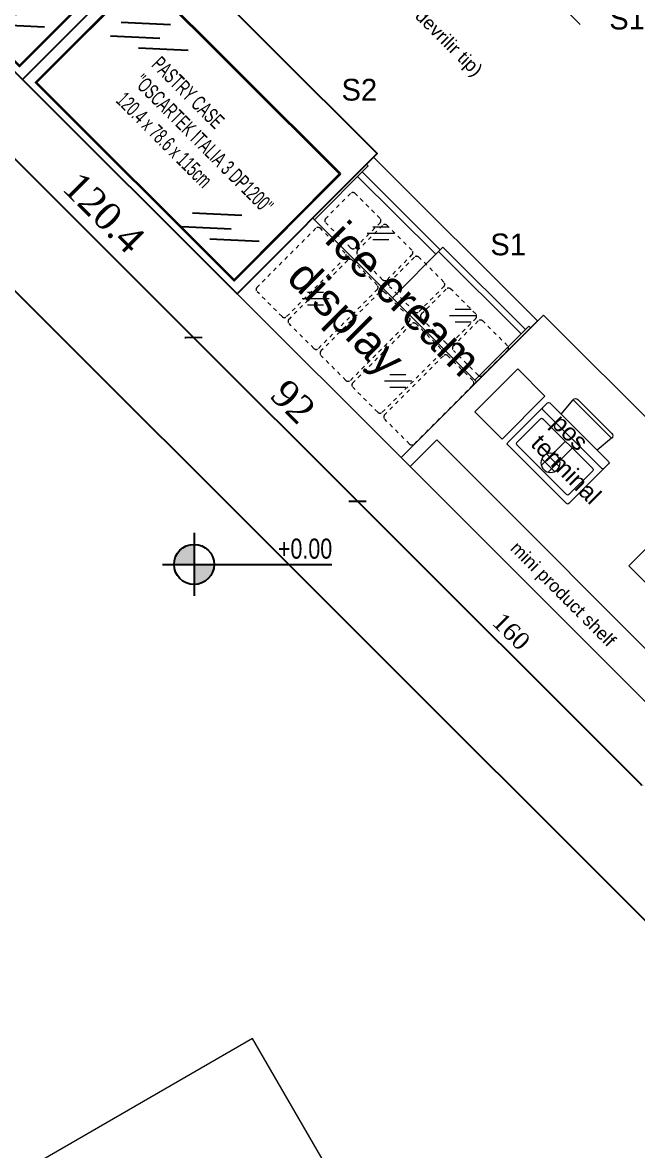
# Model space of a CAD drawing. Header units: millimetres. Extents: x 4459 to 18299, y -2909 to 3305.
# Drawn here: x 6289.9 to 6534.1, y 1077.3 to 1524.8 of the extents above; entities that cross this region are included whole.
import ezdxf
from ezdxf.enums import TextEntityAlignment as Align
from ezdxf.xclip import XClip

# ---------------------------------------------------------------- set-up
doc = ezdxf.new("R2010")
doc.units = ezdxf.units.MM
doc.header["$LTSCALE"] = 5
doc.header["$XCLIPFRAME"] = 0
for name, pattern in [('Dash', [0.25, 0.125, -0.125]), ('DASHED', [0.75, 0.5, -0.25]), ('DASHEDX2', [1.5, 1, -0.5]), ('HIDDEN', [9.525, 6.35, -3.175]), ('HIDDENX2', [0.75, 0.5, -0.25])]:
    doc.linetypes.add(name, pattern=pattern)
doc.layers.get('Defpoints').update_dxf_attribs({"lineweight": 9})
for name, color, linetype, lineweight in [('2DGORUNUS3', 41, 'Continuous', 0), ('A-_WIND----_E-', 4, 'Continuous', 13), ('AIT - Equipment Number', 3, 'Continuous', 5), ('AIT - Kitchen Equipment', 4, 'Continuous', 5), ('AIT-KITCHEN EQUIPMENT', 4, 'Continuous', 0), ('LP-AREA_POLYLINE', 7, 'Continuous', 5), ('no3_ahşap gorunus on kalın', 34, 'Continuous', 20), ('no3_mermer gorunus on', 31, 'Continuous', 15), ('no3_seramik ön', 123, 'Continuous', 18), ('no3_yazı tefriş', 152, 'Continuous', 15), ('no3_ölçü tefriş', 252, 'Continuous', 0), ('Q-SPCQ', 91, 'Continuous', 9)]:
    doc.layers.add(name, color=color, linetype=linetype, lineweight=lineweight)
for name, color, linetype in [('DY-49-Kot', 7, 'Continuous'), ('I-Anno-Note', 11, 'Continuous'), ('I-Furn-Fixed-Ovhd-N', 1, 'HIDDEN'), ('LP-RETAIL_LINE', 10, 'DASHEDX2'), ('xref_4_vitrin_kaplama$0$2DCAM', 6, 'Continuous')]:
    doc.layers.add(name, color=color, linetype=linetype)
doc.styles.add('2.5MM', font='simplex.shx', dxfattribs={"width": 0.75, "height": 2.5})
doc.styles.add('ATG_ROMANS', font='GOTHIC.TTF', dxfattribs={"width": 0.75})
doc.styles.add('M_1.1', font='stylu.ttf', dxfattribs={"width": 0.8, "height": 5})
doc.styles.add('ROMANSTW', font='georgia.ttf')
doc.styles.get("Standard").update_dxf_attribs({"font": 'arial.ttf'})
doc.styles.add('TAKSİM', font='GOTHIC.TTF', dxfattribs={"height": 20})
doc.dimstyles.new('M1', dxfattribs={"dimtxt": 11, "dimasz": 5, "dimexe": 2, "dimexo": 5, "dimgap": 3, "dimtad": 1, "dimdec": 1, "dimzin": 12, "dimdsep": 46, "dimtxsty": 'ROMANSTW', "dimblk": 'ARCHTICK', "dimcen": 0.09, "dimse1": 1, "dimse2": 1, "dimclrd": 251, "dimclre": 251, "dimclrt": 1, "dimadec": 0, "dimazin": 0, "dimtfac": 1, "dimtdec": 1, "dimtix": 1, "dimtmove": 0, "dimatfit": 3, "dimldrblk": 'ARCHTICK', "dimfxl": 1, "dimtolj": 1, "dimtzin": 0, "dimarcsym": 0})
doc.dimstyles.new('M3', dxfattribs={"dimtxt": 7, "dimasz": 1, "dimexe": 1, "dimexo": 3, "dimgap": 3, "dimtad": 1, "dimdec": 1, "dimzin": 12, "dimdsep": 46, "dimtxsty": 'ROMANSTW', "dimblk": 'ARCHTICK', "dimcen": 0, "dimse1": 1, "dimse2": 1, "dimclrd": 251, "dimclre": 251, "dimclrt": 1, "dimadec": 0, "dimazin": 0, "dimtfac": 1, "dimtdec": 1, "dimtix": 1, "dimtmove": 0, "dimatfit": 3, "dimldrblk": 'ARCHTICK', "dimfxl": 1, "dimtolj": 1, "dimtzin": 0, "dimarcsym": 0})

# ---------------------------------------------------------------- blocks, each defined once
blk = doc.blocks.new('A$C25195F0E')
at = {"layer": 'LP-AREA_POLYLINE', "elevation": 0}
for points in [[(1241.29, 1481.77), (1740.61, 982.45), (1740.61, -260.52, 0.060132), (1740.61, -260.52), (1740.61, -260.52), (1740.61, -260.52), (1740.61, -260.52), (1740.61, -260.52), (1740.61, -260.52), (1740.61, -260.52), (1740.61, -260.52), (1740.61, -260.52, 0.142516), (363.91, -881.77), (-329.17, -187.72), (-378.67, -138.22)], [(1832.15, 631.33), (1832.15, -450.55, 0.036002), (1478.39, -517.79), (1520.47, -661.41), (1396.29, -697.8), (1431.3, -817.26), (1295.85, -880.41), (957.04, -1038.36), (957.04, -935.71), (837.04, -935.7), (837.04, -1055.7), (538.1, -1055.71), (364.23, -881.45), (364.23, -881.45, -0.142737), (1742.15, -260.52), (1742.15, 631.33)]]:
    blk.add_lwpolyline(points, format="xyb", close=True, dxfattribs=at)
blk = doc.blocks.new('plan3')
at = {"layer": '2DGORUNUS3', "linetype": 'HIDDENX2'}
blk.add_lwpolyline([(25764.4, -7970.13), (25764.4, -7930.1, -0.153565), (27237.97, -7209.02), (27237.97, -5980.3), (27603.18, -5980.3)], format="xyb", dxfattribs=at)
at = {"layer": 'A-_WIND----_E-', "color": 8, "lineweight": 0, "ltscale": 0.3, "elevation": 0}
blk.add_lwpolyline([(25775.9, -7970.13), (25775.9, -7934.11, -0.113196), (26824.33, -7316.16)], format="xyb", dxfattribs=at)
at = {"layer": 'LP-RETAIL_LINE', "ltscale": 0.2, "const_width": 3}
blk.add_lwpolyline([(27359.51, -6343.09), (27359.51, -7424.97, 0.036002), (27005.75, -7492.21), (27047.83, -7635.83), (26923.65, -7672.22), (26958.66, -7791.68), (26823.22, -7854.83), (26484.4, -8012.79), (26484.4, -7910.13), (26364.4, -7910.13), (26364.4, -8030.13), (26065.46, -8030.13), (25891.59, -7855.87), (25891.59, -7855.87, -0.142737), (27269.51, -7234.94), (27269.51, -6343.09)], format="xyb", close=True, dxfattribs=at)
at = {"layer": 'xref_4_vitrin_kaplama$0$2DCAM'}
blk.add_arc((27647.4, -9911.01), 2703.75, 107.59869, 133.26085, dxfattribs=at)
at = {"layer": 'no3_ahşap gorunus on kalın'}
ref = blk.add_blockref('A$C25195F0E', (25527.36, -6974.42), dxfattribs=at)
XClip(ref).set_block_clipping_path([(-524.5749777342, -995.7045508397), (2091.4118857187, 1560.5321103166)])
blk = doc.blocks.new('oscarteck refr')
at = {"layer": 'I-Furn-Fixed-Ovhd-N', "color": 254, "linetype": 'Continuous'}
for p, q in [((533479.3, 284026.3), (533334, 283894.3)), ((533365.7, 283981.4), (533220.5, 283849.4)), ((533487.3, 283957.6), (533342, 283825.7)), ((534214.6, 283690), (534069.3, 283558.1)), ((534101, 283645.2), (533955.8, 283513.2)), ((534222.6, 283621.4), (534077.3, 283489.4))]:
    blk.add_line(p, q, dxfattribs=at)
at = {"layer": 'I-Furn-Fixed-Ovhd-N', "linetype": 'Continuous'}
for points in [[(534338.8, 284059.3), (534338.8, 283273.3), (533134.9, 283273.3), (533134.9, 284059.3)], [(533179.9, 283432.3), (534293.9, 283432.3), (534293.9, 284031.3), (533179.9, 284031.3)], [(533182.9, 283435.3), (534290.9, 283435.3), (534290.9, 284028.3), (533182.9, 284028.3)]]:
    blk.add_lwpolyline(points, close=True, dxfattribs=at)
blk = doc.blocks.new('QF_MB CUSTOM ICE CREAM CASE - ICE CREAM CASE-3092306-EQUIPMENT PLAN')
at = {"layer": 'Q-SPCQ'}
for p, q in [((0, -30.19), (0, 0)), ((0, 0), (36.22, 0)), ((36.22, 0), (36.22, -30.19)), ((0, -1.56), (0.37, -1.56)), ((0.37, -1.56), (0.37, -13.47)), ((35.84, -1.56), (35.84, -13.47)), ((36.22, -1.56), (35.84, -1.56)), ((17.61, -2.91), (0.37, -2.91)), ((17.61, -2.28), (35.84, -2.28)), ((17.61, -13.47), (17.61, -2.28)), ((17.61, -3.27), (35.84, -3.27)), ((0.37, -3.89), (17.61, -3.89)), ((7.61, -7.81), (9.38, -6.04)), ((7.71, -9.12), (10.71, -6.12)), ((25.8, -7.81), (27.57, -6.04)), ((25.9, -9.12), (28.91, -6.12)), ((9.02, -9.22), (10.79, -7.45)), ((27.22, -9.22), (28.98, -7.45)), ((0, -13.47), (36.22, -13.47)), ((7.61, -22.21), (9.38, -20.45)), ((7.71, -23.53), (10.71, -20.52)), ((25.8, -22.21), (27.57, -20.45)), ((25.9, -23.53), (28.91, -20.52)), ((9.02, -23.63), (10.79, -21.86)), ((27.22, -23.63), (28.98, -21.86)), ((36.22, -30.19), (0, -30.19))]:
    blk.add_line(p, q, dxfattribs=at)
at = {"layer": 'Q-SPCQ', "linetype": 'Dash'}
for p, q in [((1.48, -6.56), (1.48, -12.06)), ((7.48, -6.06), (1.98, -6.06)), ((7.98, -12.06), (7.98, -6.56)), ((8.53, -6.56), (8.53, -12.06)), ((14.53, -6.06), (9.03, -6.06)), ((15.03, -12.06), (15.03, -6.56)), ((15.58, -6.56), (15.58, -12.06)), ((21.58, -6.06), (16.08, -6.06)), ((22.08, -12.06), (22.08, -6.56)), ((22.62, -6.56), (22.62, -12.06)), ((28.62, -6.06), (23.12, -6.06)), ((29.13, -12.06), (29.13, -6.56)), ((29.67, -6.56), (29.67, -12.06)), ((35.67, -6.06), (30.17, -6.06)), ((36.17, -12.06), (36.17, -6.56)), ((7.48, -12.56), (1.98, -12.56)), ((7.48, -13.75), (1.98, -13.75)), ((14.53, -12.56), (9.03, -12.56)), ((14.53, -13.75), (9.03, -13.75)), ((21.58, -12.56), (16.08, -12.56)), ((21.58, -13.75), (16.08, -13.75)), ((28.62, -12.56), (23.12, -12.56)), ((28.62, -13.75), (23.12, -13.75)), ((35.67, -12.56), (30.17, -12.56)), ((35.67, -13.75), (30.17, -13.75)), ((1.48, -14.25), (1.48, -27.25)), ((7.98, -27.25), (7.98, -14.25)), ((8.53, -14.25), (8.53, -27.25)), ((15.03, -27.25), (15.03, -14.25)), ((15.58, -14.25), (15.58, -27.25)), ((22.08, -27.25), (22.08, -14.25)), ((22.62, -14.25), (22.62, -27.25)), ((29.13, -27.25), (29.13, -14.25)), ((29.67, -14.25), (29.67, -27.25)), ((36.17, -27.25), (36.17, -14.25)), ((7.48, -27.75), (1.98, -27.75)), ((14.53, -27.75), (9.03, -27.75)), ((21.58, -27.75), (16.08, -27.75)), ((28.62, -27.75), (23.12, -27.75)), ((35.67, -27.75), (30.17, -27.75))]:
    blk.add_line(p, q, dxfattribs=at)
for centre, start, end in [((1.98, -6.56), 90, 180), ((7.48, -6.56), 0, 90), ((9.03, -6.56), 90, 180), ((14.53, -6.56), 0, 90), ((16.08, -6.56), 90, 180), ((21.58, -6.56), 0, 90), ((23.12, -6.56), 90, 180), ((28.62, -6.56), 0, 90), ((30.17, -6.56), 90, 180), ((35.67, -6.56), 0, 90), ((1.98, -12.06), 180, 270), ((7.48, -12.06), 270, 0), ((9.03, -12.06), 180, 270), ((14.53, -12.06), 270, 0), ((16.08, -12.06), 180, 270), ((21.58, -12.06), 270, 0), ((23.12, -12.06), 180, 270), ((28.62, -12.06), 270, 0), ((30.17, -12.06), 180, 270), ((35.67, -12.06), 270, 0), ((1.98, -14.25), 90, 180), ((7.48, -14.25), 0, 90), ((9.03, -14.25), 90, 180), ((14.53, -14.25), 0, 90), ((16.08, -14.25), 90, 180), ((21.58, -14.25), 0, 90), ((23.12, -14.25), 90, 180), ((28.62, -14.25), 0, 90), ((30.17, -14.25), 90, 180), ((35.67, -14.25), 0, 90), ((1.98, -27.25), 180, 270), ((7.48, -27.25), 270, 0), ((9.03, -27.25), 180, 270), ((14.53, -27.25), 270, 0), ((16.08, -27.25), 180, 270), ((21.58, -27.25), 270, 0), ((23.12, -27.25), 180, 270), ((28.62, -27.25), 270, 0), ((30.17, -27.25), 180, 270), ((35.67, -27.25), 270, 0)]:
    blk.add_arc(centre, 0.5, start, end, dxfattribs=at)
blk = doc.blocks.new('1 - POINT OF SALE - PLAN VIEW')
at = {"layer": 'AIT - Kitchen Equipment', "color": 8}
for p, q in [((107, 389), (259.4, 389)), ((107, 147.7), (107, 389)), ((259.4, 389), (259.4, 147.7)), ((285.4, 382.6), (285.4, 185.5)), ((621.9, 389), (291.7, 389)), ((596.5, 363.6), (317.1, 363.6)), ((628.3, 185.5), (628.3, 382.6)), ((310.8, 357.2), (310.8, 223.6)), ((426.8, 333.1), (497.9, 333.1)), ((443.3, 352.4), (443.3, 219.8)), ((481.4, 352.4), (481.4, 219.8)), ((602.9, 223.6), (602.9, 357.2)), ((426.8, 305.7), (497.9, 305.7)), ((285.4, 185.5), (285.4, 159.6)), ((621.9, 191.8), (291.7, 191.8)), ((317.1, 217.2), (596.5, 217.2)), ((628.3, 159.6), (628.3, 185.5)), ((259.4, 147.7), (107, 147.7)), ((291.7, 153.3), (621.9, 153.3)), ((355.2, 153.3), (348.7, 78.9)), ((564.9, 78.9), (558.4, 153.3)), ((564.9, 79), (348.7, 79)), ((361.4, 65.1), (552.3, 65.1))]:
    blk.add_line(p, q, dxfattribs=at)
blk.add_circle((462.3, 319.4), 38.1, dxfattribs=at)
for centre, radius, start, end in [((291.7, 382.6), 6.35, 90, 180), ((317.1, 357.2), 6.35, 90, 180), ((596.5, 357.2), 6.35, 0, 90), ((621.9, 382.6), 6.35, 360, 90), ((291.7, 185.5), 6.35, 90, 180), ((317.1, 223.6), 6.35, 180, 270), ((596.5, 223.6), 6.35, 270, 360), ((621.9, 185.5), 6.35, 0, 90), ((291.7, 159.6), 6.35, 180, 270), ((621.9, 159.6), 6.35, 270, 0), ((361.4, 77.8), 12.7, 175, 270), ((552.3, 77.8), 12.7, 270, 5)]:
    blk.add_arc(centre, radius, start, end, dxfattribs=at)
blk = doc.blocks.new('PLAN TEZGAHLAR')
at = {"layer": 'no3_mermer gorunus on'}
for p, q in [((18933.11, -9197.56), (18637.41, -9197.56)), ((18921.82, -9277.56), (18637.41, -9277.56))]:
    blk.add_line(p, q, dxfattribs=at)
for points in [[(18637.41, -9277.57), (18637.41, -9197.56)], [(18642.41, -9262.57), (18642.41, -9277.56)], [(18642.41, -9262.57), (18791.89, -9262.57)]]:
    blk.add_lwpolyline(points, dxfattribs=at)
at = {"yscale": 0.1000002334292723, "zscale": 0.1000002334292723, "rotation": 180.0535748549687}
for p, xscale in [((18634.59, -9205.17), -0.1000002334292725), ((18720.91, -9205.11), -0.1000002334292726)]:
    blk.add_blockref('1 - POINT OF SALE - PLAN VIEW', p, dxfattribs=dict(at, xscale=xscale))
at = {"layer": 'AIT-KITCHEN EQUIPMENT', "xscale": 0.1000002334292722, "yscale": 0.1000002334292722, "zscale": 0.1000002334292722, "rotation": 180.0535748549694}
for p in [(71712.05, 19178.1), (71832.45, 19178.22)]:
    blk.add_blockref('oscarteck refr', p, dxfattribs=at)
at = {"layer": 'Q-SPCQ', "xscale": 2.539682539682507, "yscale": 2.539682539682507, "zscale": 2.539682539682507, "rotation": 0.05357485496844969}
blk.add_blockref('QF_MB CUSTOM ICE CREAM CASE - ICE CREAM CASE-3092306-EQUIPMENT PLAN', (18545.35, -9200.98), dxfattribs=at)
at = {"layer": 'AIT - Equipment Number', "linetype": 'ByBlock', "ltscale": 1000, "insert": (18457.11, -9231.92, 0), "char_height": 6, "attachment_point": 1, "rotation": 0.0536, "style": '2.5MM'}
blk.add_mtext_dynamic_manual_height_columns('{\\fArial Narrow|b0|i0|c0|p34;PASTRY CASE\\P"OSCARTEK ITALIA 3 DP1200"\\P120.4 x 78.6 x 115cm\\P}', width=988.5136, gutter_width=12.5, heights=[0], dxfattribs=at)
at = {"layer": 'no3_yazı tefriş', "attachment_point": 1}
for s, insert, char_height, width in [('pos\\Pterminal', (18669.95, -9219.54), 6.889, 105.5846), ('ice cream\\Pdisplay', (18554.85, -9225.9), 12.794, 196.0884), ('mini product shelf', (18693.53, -9267.8, 0), 5.0545, 76.8983)]:
    blk.add_mtext(s, dxfattribs=dict(at, insert=insert, char_height=char_height, width=width))
blk = doc.blocks.new('Kot işareti-Plan')
at = {"layer": 'DY-49-Kot'}
h = blk.add_hatch(color=256, dxfattribs=at)
h.dxf.hatch_style = 1
h.paths.add_polyline_path([(0, 0.35, 0.414214), (-0.35, 0), (0, 0)])
h.paths.add_polyline_path([(0.35, 0), (0, 0), (0, -0.35, 0.414214)])
for points in [[(0, 0.55), (0, -0.55)], [(-0.55, 0), (2.4, 0)]]:
    blk.add_lwpolyline(points, dxfattribs=at)
blk.add_circle((0, 0), 0.35, dxfattribs=at)
at = {"layer": 'DY-49-Kot', "style": 'M_1.1', "width": 0.8}
for tag, p in [('İNCEKOT', (2.409, 0.1)), ('KABAKOT', (2.408, -0.404))]:
    blk.add_attdef(tag, text='', height=0.35, dxfattribs=at).set_placement(p, align=Align.RIGHT)
blk = doc.blocks.new('RRR')
at = {"xscale": 22.76837192191504, "yscale": 22.76837192191504, "zscale": 22.76837192191504}
blk.add_blockref('Kot işareti-Plan', (27876.84, -7080.53, -45.93), dxfattribs=at).add_auto_attribs({'İNCEKOT': '+0.00'})
blk = doc.blocks.new('S2')
at = {"layer": 'no3_mermer gorunus on', "lineweight": 9}
blk.add_lwpolyline([(10705.01, -13085.94), (10500.97, -13085.94), (10500.97, -13145.94), (10705.01, -13145.94), (10705.01, -13085.94)], dxfattribs=at)
blk.add_circle((10682.96, -13110.23), 14.02, dxfattribs=at)
at = {"layer": 'I-Anno-Note', "color": 2, "insert": (10685.85, -13109.9), "char_height": 5, "attachment_point": 5, "style": 'ATG_ROMANS'}
blk.add_mtext('\\A1;BIN', dxfattribs=at)
at = {"layer": 'no3_yazı tefriş', "insert": (10557.4, -13106.76), "char_height": 12, "width": 306.4478, "attachment_point": 1}
blk.add_mtext('servant-2', dxfattribs=at)
blk = doc.blocks.new('_ArchTick')
at = {"color": 0, "linetype": 'ByBlock', "const_width": 0.15}
blk.add_lwpolyline([(-0.5, -0.5), (0.5, 0.5)], dxfattribs=at)
blk = doc.blocks.new('*D161')
at = {"layer": 'Defpoints', "color": 0, "transparency": 16777216}
for p in [(6375.16, 1417.21), (6440.26, 1352.23), (6422.92, 1334.86)]:
    blk.add_point(p, dxfattribs=at)
at = {"layer": 'no3_mermer gorunus on', "color": 251, "lineweight": -2, "transparency": 16777216}
blk.add_line((6357.82, 1399.84), (6422.92, 1334.86), dxfattribs=at)
at = {"layer": 'no3_mermer gorunus on', "color": 251, "lineweight": -2, "transparency": 16777216, "xscale": 5, "yscale": 5, "zscale": 5}
for p, rotation in [((6357.82, 1399.84), 135.0534277570494), ((6422.92, 1334.86), 315.0534277570494)]:
    blk.add_blockref('_ArchTick', p, dxfattribs=dict(at, rotation=rotation))
at = {"layer": 'no3_mermer gorunus on', "color": 1, "transparency": 16777216, "insert": (6397.37, 1374.36), "char_height": 11, "attachment_point": 5, "rotation": 315.0534, "style": 'ROMANSTW'}
blk.add_mtext('\\A1;92', dxfattribs=at)
blk = doc.blocks.new('*D162')
at = {"layer": 'Defpoints', "color": 0, "transparency": 16777216}
for p in [(6440.26, 1352.23), (6556.55, 1242.97), (6535.8, 1222.19)]:
    blk.add_point(p, dxfattribs=at)
at = {"layer": 'no3_ölçü tefriş', "color": 251, "lineweight": -2, "transparency": 16777216}
blk.add_line((6422.92, 1334.86), (6535.8, 1222.19), dxfattribs=at)
for p, rotation in [((6422.92, 1334.86), 135.0534277570494), ((6535.8, 1222.19), 315.0534277570494)]:
    blk.add_blockref('_ArchTick', p, dxfattribs=dict(at, rotation=rotation))
at = {"layer": 'no3_ölçü tefriş', "color": 1, "true_color": 0xff0000, "transparency": 16777216, "insert": (6484.03, 1283.2), "char_height": 7, "attachment_point": 5, "rotation": 315.0534, "style": 'ROMANSTW'}
blk.add_mtext('\\A1;\\A1;160', dxfattribs=at)
blk = doc.blocks.new('*D164')
at = {"layer": 'Defpoints', "color": 0, "transparency": 16777216}
for p in [(5839.92, 1916.77), (5813.73, 1890.53), (6660.99, 1097.23)]:
    blk.add_point(p, dxfattribs=at)
at = {"layer": 'no3_mermer gorunus on', "color": 251, "lineweight": -2, "transparency": 16777216}
blk.add_line((6634.8, 1070.99), (5813.73, 1890.53), dxfattribs=at)
at = {"layer": 'no3_mermer gorunus on', "color": 251, "lineweight": -2, "transparency": 16777216, "xscale": 5, "yscale": 5, "zscale": 5}
for p, rotation in [((5813.73, 1890.53), 135.0534277570416), ((6634.8, 1070.99), 315.0534277570416)]:
    blk.add_blockref('_ArchTick', p, dxfattribs=dict(at, rotation=rotation))
at = {"layer": 'no3_mermer gorunus on', "color": 1, "transparency": 16777216, "insert": (6230.4, 1486.9), "char_height": 11, "attachment_point": 5, "rotation": 315.0534, "style": 'ROMANSTW'}
blk.add_mtext('\\A1;\\A1;1160', dxfattribs=at)
blk = doc.blocks.new('*D165')
at = {"layer": 'Defpoints', "color": 0, "transparency": 16777216}
for p in [(6289.92, 1502.24), (6272.6, 1484.89), (6375.13, 1417.19)]:
    blk.add_point(p, dxfattribs=at)
at = {"layer": 'no3_mermer gorunus on', "color": 251, "lineweight": -2, "transparency": 16777216}
blk.add_line((6357.82, 1399.84), (6272.6, 1484.89), dxfattribs=at)
at = {"layer": 'no3_mermer gorunus on', "color": 251, "lineweight": -2, "transparency": 16777216, "xscale": 5, "yscale": 5, "zscale": 5}
for p, rotation in [((6272.6, 1484.89), 135.0535748549727), ((6357.82, 1399.84), 315.0535748549727)]:
    blk.add_blockref('_ArchTick', p, dxfattribs=dict(at, rotation=rotation))
at = {"layer": 'no3_mermer gorunus on', "color": 1, "transparency": 16777216, "insert": (6322.2, 1449.37), "char_height": 11, "attachment_point": 5, "rotation": 315.0536, "style": 'ROMANSTW'}
blk.add_mtext('\\A1;120.4', dxfattribs=at)
blk = doc.blocks.new('vvv')
at = {"layer": 'no3_seramik ön', "color": 251, "linetype": 'DASHED'}
for p, q in [((24724.43, -6556.43), (24738.57, -6542.29)), ((25119.23, -6951.24), (24724.43, -6556.43, 0)), ((25133.38, -6937.1), (25119.23, -6951.24))]:
    blk.add_line(p, q, dxfattribs=at)
for points in [[(25120.29, -6950.18), (24725.49, -6555.37), (24737.51, -6543.35), (25132.32, -6938.16)], [(25120.29, -6948.48), (24727.18, -6555.37), (24737.51, -6545.05), (25130.62, -6938.16)]]:
    blk.add_lwpolyline(points, close=True, dxfattribs=at)
for points in [[(24734.68, -6547.88), (24737.51, -6550.7), (24740.34, -6547.88), (24737.51, -6545.05), (24734.68, -6547.88), (24740.34, -6547.88), (24737.51, -6550.7), (24737.51, -6545.05)], [(24727.18, -6555.37), (24730.01, -6558.2), (24732.84, -6555.37), (24730.01, -6552.54), (24727.18, -6555.37), (24732.84, -6555.37), (24730.01, -6558.2), (24730.01, -6552.54)], [(24802.17, -6615.36), (24737.51, -6550.7), (24732.84, -6555.37), (24797.5, -6620.03), (24802.17, -6615.36)], [(24802.17, -6615.36), (24805, -6618.19), (24807.82, -6615.36), (24805, -6612.54), (24802.17, -6615.36), (24807.82, -6615.36), (24805, -6618.19), (24805, -6612.54)], [(24844.59, -6657.79), (24805, -6618.19), (24800.33, -6622.86), (24839.93, -6662.46), (24844.59, -6657.79)], [(24794.67, -6622.86), (24797.5, -6625.69), (24800.33, -6622.86), (24797.5, -6620.03), (24794.67, -6622.86), (24800.33, -6622.86), (24797.5, -6625.69), (24797.5, -6620.03)], [(24844.59, -6657.79), (24847.42, -6660.62), (24850.25, -6657.79), (24847.42, -6654.96), (24844.59, -6657.79), (24850.25, -6657.79), (24847.42, -6660.62), (24847.42, -6654.96)], [(24837.1, -6665.29), (24839.93, -6668.11), (24842.76, -6665.29), (24839.93, -6662.46), (24837.1, -6665.29), (24842.76, -6665.29), (24839.93, -6668.11), (24839.93, -6662.46)], [(24887.02, -6700.22), (24847.42, -6660.62), (24842.76, -6665.29), (24882.35, -6704.88), (24887.02, -6700.22)], [(24887.02, -6700.22), (24889.85, -6703.05), (24892.68, -6700.22), (24889.85, -6697.39), (24887.02, -6700.22), (24892.68, -6700.22), (24889.85, -6703.05), (24889.85, -6697.39)], [(24929.45, -6742.64), (24889.85, -6703.05), (24885.18, -6707.71), (24924.78, -6747.31), (24929.45, -6742.64)], [(24879.52, -6707.71), (24882.35, -6710.54), (24885.18, -6707.71), (24882.35, -6704.88), (24879.52, -6707.71), (24885.18, -6707.71), (24882.35, -6710.54), (24882.35, -6704.88)], [(24929.45, -6742.64), (24932.28, -6745.47), (24935.1, -6742.64), (24932.28, -6739.82), (24929.45, -6742.64), (24935.1, -6742.64), (24932.28, -6745.47), (24932.28, -6739.82)], [(24921.95, -6750.14), (24924.78, -6752.97), (24927.61, -6750.14), (24924.78, -6747.31), (24921.95, -6750.14), (24927.61, -6750.14), (24924.78, -6752.97), (24924.78, -6747.31)], [(24971.87, -6785.07), (24932.28, -6745.47), (24927.61, -6750.14), (24967.21, -6789.74), (24971.87, -6785.07)], [(24971.87, -6785.07), (24974.7, -6787.9), (24977.53, -6785.07), (24974.7, -6782.24), (24971.87, -6785.07), (24977.53, -6785.07), (24974.7, -6787.9), (24974.7, -6782.24)], [(24964.38, -6792.57), (24967.21, -6795.39), (24970.03, -6792.57), (24967.21, -6789.74), (24964.38, -6792.57), (24970.03, -6792.57), (24967.21, -6795.39), (24967.21, -6789.74)], [(25014.3, -6827.5), (24974.7, -6787.9), (24970.03, -6792.57), (25009.63, -6832.16), (25014.3, -6827.5)], [(25014.3, -6827.5), (25017.13, -6830.33), (25019.96, -6827.5), (25017.13, -6824.67), (25014.3, -6827.5), (25019.96, -6827.5), (25017.13, -6830.33), (25017.13, -6824.67)], [(25006.8, -6834.99), (25009.63, -6837.82), (25012.46, -6834.99), (25009.63, -6832.16), (25006.8, -6834.99), (25012.46, -6834.99), (25009.63, -6837.82), (25009.63, -6832.16)], [(25056.73, -6869.92), (25017.13, -6830.33), (25012.46, -6834.99), (25052.06, -6874.59), (25056.73, -6869.92)], [(25056.3, -6870.35), (25059.13, -6873.18), (25061.96, -6870.35), (25059.13, -6867.52), (25056.3, -6870.35), (25061.96, -6870.35), (25059.13, -6873.18), (25059.13, -6867.52)], [(25049.23, -6877.42), (25052.06, -6880.25), (25054.89, -6877.42), (25052.06, -6874.59), (25049.23, -6877.42), (25054.89, -6877.42), (25052.06, -6880.25), (25052.06, -6874.59)], [(25124.96, -6938.16), (25059.55, -6872.75), (25054.89, -6877.42), (25120.29, -6942.83), (25124.96, -6938.16)], [(25124.96, -6938.16), (25127.79, -6940.99), (25130.62, -6938.16), (25127.79, -6935.33), (25124.96, -6938.16), (25130.62, -6938.16), (25127.79, -6940.99), (25127.79, -6935.33)], [(25117.47, -6945.65), (25120.29, -6948.48), (25123.12, -6945.65), (25120.29, -6942.83), (25117.47, -6945.65), (25123.12, -6945.65), (25120.29, -6948.48), (25120.29, -6942.83)]]:
    blk.add_lwpolyline(points, dxfattribs=at)
blk = doc.blocks.new('tezgah2')
at = {"layer": 'no3_mermer gorunus on', "color": 3}
blk.add_blockref('vvv', (-5229.45, -128.03), dxfattribs=at)

msp = doc.modelspace()

# ---------------------------------------------------------------- linework, layer by layer
at = {"layer": 'no3_yazı tefriş'}
msp.add_lwpolyline([(6532.39, 1580.39), (6493.74, 1541.74), (6511.39, 1524.09)], dxfattribs=at)

# ---------------------------------------------------------------- block references
for name, p in [('plan3', (-19992.84, 8411.55)), ('RRR', (-21518.8, 8390.34))]:
    msp.add_blockref(name, p)
at = {"layer": 'no3_ölçü tefriş', "rotation": 315.0000000000005}
msp.add_blockref('PLAN TEZGAHLAR', (-178.17, 21091.07), dxfattribs=at)
at = {"layer": 'no3_ölçü tefriş', "color": 1}
msp.add_blockref('tezgah2', (-13056.44, 8411.55), dxfattribs=at)
at = {"layer": 'no3_ölçü tefriş', "color": 2, "rotation": 209.9999999999994}
msp.add_blockref('S2', (22048.35, -5012.5), dxfattribs=at)

# ---------------------------------------------------------------- texts
at = {"style": 'TAKSİM'}
for s, p in [('S17', (6533.18, 1522.09)), ('S2', (6423.65, 1493.87)), ('S1', (6482.75, 1432.47))]:
    msp.add_text(s, height=8.64, dxfattribs=at).set_placement(p, align=Align.CENTER)
at = {"layer": 'no3_yazı tefriş', "insert": (6432.76, 1559.62), "char_height": 5.2762, "width": 76.7518, "attachment_point": 1, "rotation": 315}
msp.add_mtext('trash \\Pbin (veya devrilir tip)', dxfattribs=at)

# ---------------------------------------------------------------- dimensions: what is measured, and where the dimension line sits
at = {"layer": 'no3_mermer gorunus on', "color": 3}
dim = msp.add_aligned_dim(p1=(6660.99, 1097.23), p2=(5839.92, 1916.77), distance=37.07, text='\\A1;1160', dimstyle='M1', override={"dimtxsty": 'ROMANSTW', "dimldrblk": 'ArchTick'}, dxfattribs=at)
dim.commit()
dim.dimension.update_dxf_attribs({"geometry": '*D164', "text_midpoint": (6230.4, 1486.9)})
dim = msp.add_aligned_dim(p1=(6375.13, 1417.19), p2=(6289.92, 1502.24), distance=24.51, dimstyle='M1', override={"dimtxsty": 'ROMANSTW', "dimldrblk": 'ArchTick'}, dxfattribs=at)
dim.commit()
dim.dimension.update_dxf_attribs({"geometry": '*D165', "text_midpoint": (6322.2, 1449.37)})
dim = msp.add_linear_dim(base=(6422.92, 1334.86), p1=(6375.16, 1417.21), p2=(6440.26, 1352.23), angle=135.0534, dimstyle='M1', override={"dimtxsty": 'ROMANSTW', "dimldrblk": 'ArchTick'}, dxfattribs=at)
dim.commit()
dim.dimension.update_dxf_attribs({"geometry": '*D161', "text_midpoint": (6397.37, 1374.36)})
at = {"layer": 'no3_ölçü tefriş', "color": 5}
dim = msp.add_linear_dim(base=(6535.8, 1222.19), p1=(6440.26, 1352.23), p2=(6556.55, 1242.97), angle=135.0534, text='\\A1;160', dimstyle='M3', override={"dimtxsty": 'ROMANSTW', "dimtmove": 1}, dxfattribs=at)
dim.commit()
dim.dimension.update_dxf_attribs({"geometry": '*D162', "text_midpoint": (6484.03, 1283.2)})

doc.saveas('drawing.dxf')
